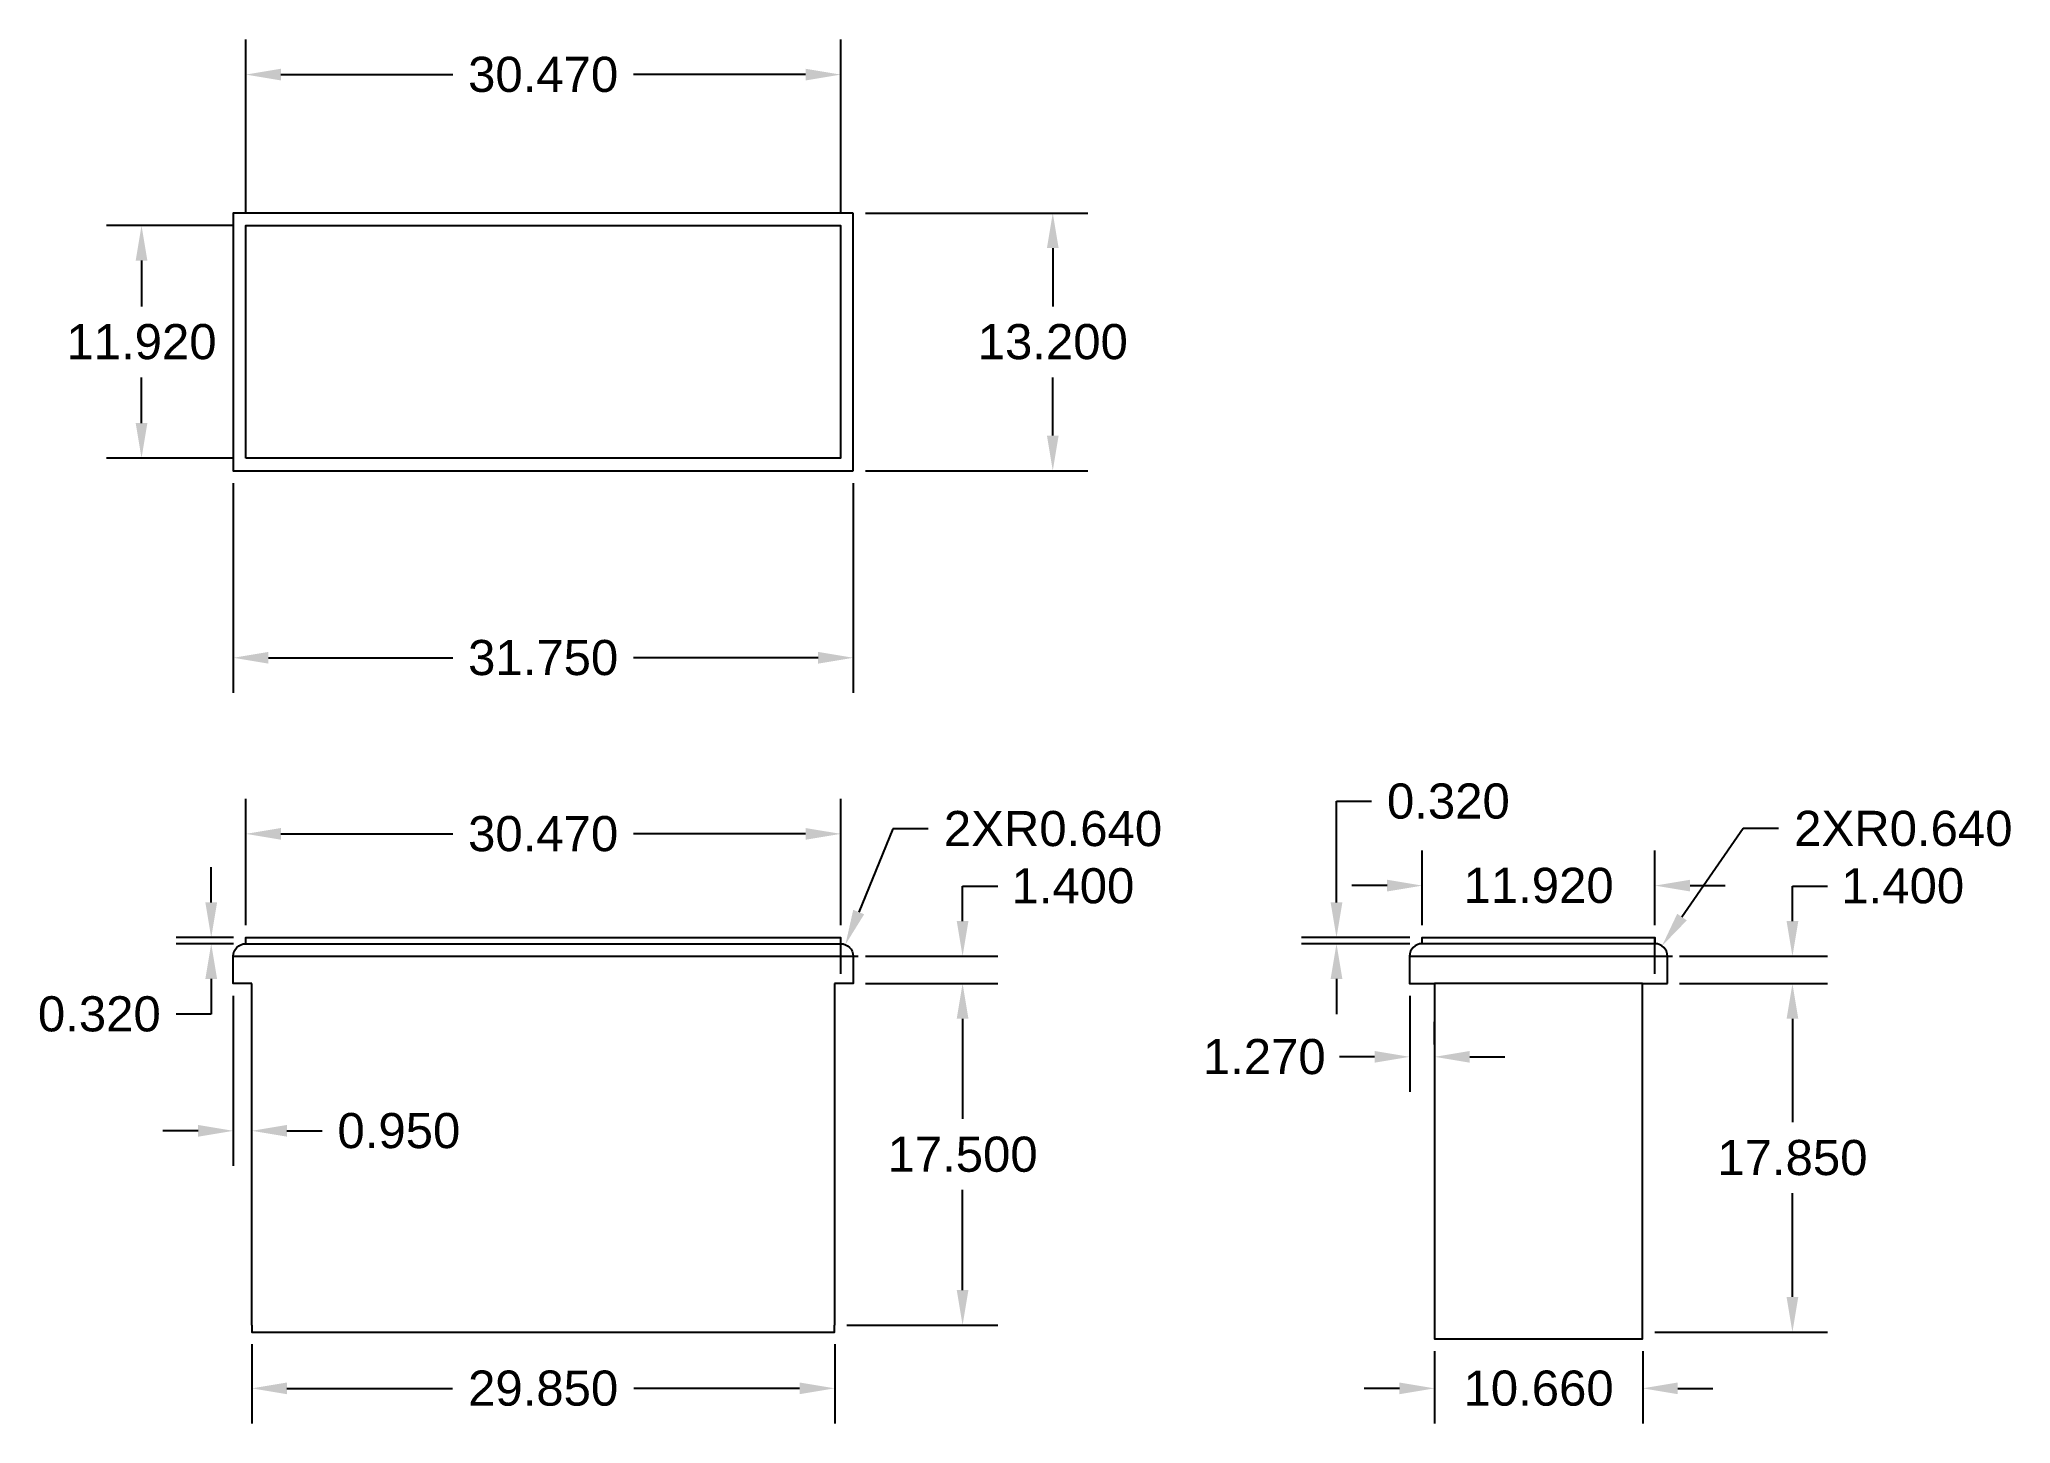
# Model space of a CAD drawing. Header units: millimetres. Extents: x 4 to 105, y 6 to 77.
import ezdxf

# ---------------------------------------------------------------- set-up
doc = ezdxf.new("R2010")
doc.units = ezdxf.units.MM
doc.layers.add('Contur', color=4, linetype='Continuous')
doc.layers.add('Cote', color=3, linetype='Continuous')
doc.styles.get("Standard").update_dxf_attribs({"font": 'Arial.ttf'})
doc.dimstyles.get("Standard").update_dxf_attribs({"dimscale": 10, "dimtxt": 0.18, "dimasz": 0.18, "dimexe": 0.18, "dimexo": 0.0625, "dimgap": 0.09, "dimtad": 0, "dimtih": 1, "dimtoh": 1, "dimdec": 3, "dimzin": 0, "dimdsep": 46, "dimtxsty": 'Standard', "dimcen": 0.09, "dimadec": 0, "dimazin": 0, "dimtfac": 1, "dimtdec": 3, "dimtofl": 0, "dimtmove": 0, "dimatfit": 3, "dimfxl": 1, "dimtolj": 1, "dimtzin": 0, "dimarcsym": 0})

# ---------------------------------------------------------------- blocks, each defined once
blk = doc.blocks.new('*D2')
at = {"layer": 'Cote', "color": 0, "lineweight": -2, "transparency": 16777216}
for p, q in [((15.04, 10.08), (15.04, 6.02)), ((44.89, 10.08), (44.89, 6.02)), ((16.84, 7.82), (25.31, 7.82)), ((43.09, 7.82), (34.61, 7.82))]:
    blk.add_line(p, q, dxfattribs=at)
at = {"layer": 'Cote', "color": 0, "transparency": 16777216}
for points in [[(16.84, 8.12), (16.84, 7.52), (15.04, 7.82)], [(43.09, 8.12), (43.09, 7.52), (44.89, 7.82)]]:
    blk.add_solid(points, dxfattribs=at)
at = {"layer": 'Defpoints', "color": 0, "transparency": 16777216}
for p in [(15.04, 10.7), (44.89, 10.7), (44.89, 7.82)]:
    blk.add_point(p, dxfattribs=at)
at = {"layer": 'Cote', "color": 0, "transparency": 16777216, "insert": (29.96, 7.82), "char_height": 1.8, "attachment_point": 5}
blk.add_mtext('\\A1;29.850', dxfattribs=at)
blk = doc.blocks.new('*D3')
at = {"layer": 'Cote', "color": 0, "lineweight": -2, "transparency": 16777216}
for p, q in [((75.61, 9.73), (75.61, 6.02)), ((86.27, 9.73), (86.27, 6.02)), ((73.81, 7.82), (72.01, 7.82)), ((88.07, 7.82), (89.87, 7.82))]:
    blk.add_line(p, q, dxfattribs=at)
at = {"layer": 'Cote', "color": 0, "transparency": 16777216}
for points in [[(73.81, 8.12), (73.81, 7.52), (75.61, 7.82)], [(88.07, 8.12), (88.07, 7.52), (86.27, 7.82)]]:
    blk.add_solid(points, dxfattribs=at)
at = {"layer": 'Defpoints', "color": 0, "transparency": 16777216}
for p in [(75.61, 10.35), (86.27, 10.35), (86.27, 7.82)]:
    blk.add_point(p, dxfattribs=at)
at = {"layer": 'Cote', "color": 0, "transparency": 16777216, "insert": (80.94, 7.82), "char_height": 1.8, "attachment_point": 5}
blk.add_mtext('\\A1;10.660', dxfattribs=at)
blk = doc.blocks.new('*D4')
at = {"layer": 'Cote', "color": 0, "lineweight": -2, "transparency": 16777216}
for p, q in [((88.16, 28.55), (95.74, 28.55)), ((93.94, 26.75), (93.94, 21.45)), ((93.94, 12.5), (93.94, 17.81)), ((86.89, 10.7), (95.74, 10.7))]:
    blk.add_line(p, q, dxfattribs=at)
at = {"layer": 'Cote', "color": 0, "transparency": 16777216}
for points in [[(93.64, 26.75), (94.24, 26.75), (93.94, 28.55)], [(93.64, 12.5), (94.24, 12.5), (93.94, 10.7)]]:
    blk.add_solid(points, dxfattribs=at)
at = {"layer": 'Defpoints', "color": 0, "transparency": 16777216}
for p in [(87.54, 28.55), (93.94, 28.55), (86.27, 10.7)]:
    blk.add_point(p, dxfattribs=at)
at = {"layer": 'Cote', "color": 0, "transparency": 16777216, "insert": (93.94, 19.63), "char_height": 1.8, "attachment_point": 5}
blk.add_mtext('\\A1;17.850', dxfattribs=at)
blk = doc.blocks.new('*D5')
at = {"layer": 'Cote', "color": 0, "lineweight": -2, "transparency": 16777216}
for p, q in [((93.94, 31.75), (93.94, 33.55)), ((93.94, 33.55), (95.74, 33.55)), ((88.16, 29.95), (95.74, 29.95)), ((88.16, 28.55), (95.74, 28.55)), ((93.94, 26.75), (93.94, 24.95))]:
    blk.add_line(p, q, dxfattribs=at)
at = {"layer": 'Cote', "color": 0, "transparency": 16777216}
for points in [[(93.64, 31.75), (94.24, 31.75), (93.94, 29.95)], [(93.64, 26.75), (94.24, 26.75), (93.94, 28.55)]]:
    blk.add_solid(points, dxfattribs=at)
at = {"layer": 'Defpoints', "color": 0, "transparency": 16777216}
for p in [(87.54, 29.95), (93.94, 29.95), (87.54, 28.55)]:
    blk.add_point(p, dxfattribs=at)
at = {"layer": 'Cote', "color": 0, "transparency": 16777216, "insert": (99.59, 33.55), "char_height": 1.8, "attachment_point": 5}
blk.add_mtext('\\A1;1.400', dxfattribs=at)
blk = doc.blocks.new('*D6')
at = {"layer": 'Cote', "color": 0, "lineweight": -2, "transparency": 16777216}
for p, q in [((91.42, 36.49), (88.28, 31.96)), ((93.22, 36.49), (91.42, 36.49)), ((86.9, 29.05), (86.9, 30.85)), ((86, 29.95), (87.8, 29.95))]:
    blk.add_line(p, q, dxfattribs=at)
at = {"layer": 'Cote', "color": 0, "transparency": 16777216}
blk.add_solid([(88.04, 32.13), (88.53, 31.79), (87.26, 30.48)], dxfattribs=at)
at = {"layer": 'Defpoints', "color": 0, "transparency": 16777216}
for p in [(87.26, 30.48), (86.9, 29.95)]:
    blk.add_point(p, dxfattribs=at)
at = {"layer": 'Cote', "color": 0, "transparency": 16777216, "insert": (99.62, 36.49), "char_height": 1.8, "attachment_point": 5}
blk.add_mtext('\\A1;2XR0.640', dxfattribs=at)
blk = doc.blocks.new('*D7')
at = {"layer": 'Cote', "color": 0, "lineweight": -2, "transparency": 16777216}
for p, q in [((70.59, 32.71), (70.59, 37.89)), ((70.59, 37.89), (72.39, 37.89)), ((74.35, 30.91), (68.79, 30.91)), ((74.35, 30.59), (68.79, 30.59)), ((70.59, 28.79), (70.59, 26.99))]:
    blk.add_line(p, q, dxfattribs=at)
at = {"layer": 'Cote', "color": 0, "transparency": 16777216}
for points in [[(70.29, 32.71), (70.89, 32.71), (70.59, 30.91)], [(70.29, 28.79), (70.89, 28.79), (70.59, 30.59)]]:
    blk.add_solid(points, dxfattribs=at)
at = {"layer": 'Defpoints', "color": 0, "transparency": 16777216}
for p in [(70.59, 30.91), (74.98, 30.91), (74.98, 30.59)]:
    blk.add_point(p, dxfattribs=at)
at = {"layer": 'Cote', "color": 0, "transparency": 16777216, "insert": (76.32, 37.89), "char_height": 1.8, "attachment_point": 5}
blk.add_mtext('\\A1;0.320', dxfattribs=at)
blk = doc.blocks.new('*D8')
at = {"layer": 'Cote', "color": 0, "lineweight": -2, "transparency": 16777216}
for p, q in [((74.98, 31.54), (74.98, 35.37)), ((86.9, 31.54), (86.9, 35.37)), ((73.18, 33.57), (71.38, 33.57)), ((88.7, 33.57), (90.5, 33.57))]:
    blk.add_line(p, q, dxfattribs=at)
at = {"layer": 'Cote', "color": 0, "transparency": 16777216}
for points in [[(73.18, 33.87), (73.18, 33.27), (74.98, 33.57)], [(88.7, 33.87), (88.7, 33.27), (86.9, 33.57)]]:
    blk.add_solid(points, dxfattribs=at)
at = {"layer": 'Defpoints', "color": 0, "transparency": 16777216}
for p in [(86.9, 33.57), (74.98, 30.91), (86.9, 30.91)]:
    blk.add_point(p, dxfattribs=at)
at = {"layer": 'Cote', "color": 0, "transparency": 16777216, "insert": (80.94, 33.57), "char_height": 1.8, "attachment_point": 5}
blk.add_mtext('\\A1;11.920', dxfattribs=at)
blk = doc.blocks.new('*D9')
at = {"layer": 'Cote', "color": 0, "lineweight": -2, "transparency": 16777216}
for p, q in [((74.34, 27.93), (74.34, 23)), ((75.61, 25.43), (75.61, 26.6)), ((72.54, 24.8), (70.74, 24.8)), ((77.41, 24.8), (79.21, 24.8))]:
    blk.add_line(p, q, dxfattribs=at)
at = {"layer": 'Cote', "color": 0, "transparency": 16777216}
for points in [[(72.54, 25.1), (72.54, 24.5), (74.34, 24.8)], [(77.41, 25.1), (77.41, 24.5), (75.61, 24.8)]]:
    blk.add_solid(points, dxfattribs=at)
at = {"layer": 'Defpoints', "color": 0, "transparency": 16777216}
for p in [(74.34, 28.55), (74.34, 24.8), (75.61, 24.8)]:
    blk.add_point(p, dxfattribs=at)
at = {"layer": 'Cote', "color": 0, "transparency": 16777216, "insert": (66.89, 24.8), "char_height": 1.8, "attachment_point": 5}
blk.add_mtext('\\A1;1.270', dxfattribs=at)
blk = doc.blocks.new('*D10')
at = {"layer": 'Cote', "color": 0, "lineweight": -2, "transparency": 16777216}
for p, q in [((46.46, 28.55), (53.24, 28.55)), ((51.44, 26.75), (51.44, 21.62)), ((51.44, 12.85), (51.44, 17.99)), ((45.51, 11.05), (53.24, 11.05))]:
    blk.add_line(p, q, dxfattribs=at)
at = {"layer": 'Cote', "color": 0, "transparency": 16777216}
for points in [[(51.14, 26.75), (51.74, 26.75), (51.44, 28.55)], [(51.14, 12.85), (51.74, 12.85), (51.44, 11.05)]]:
    blk.add_solid(points, dxfattribs=at)
at = {"layer": 'Defpoints', "color": 0, "transparency": 16777216}
for p in [(45.84, 28.55), (44.89, 11.05), (51.44, 11.05)]:
    blk.add_point(p, dxfattribs=at)
at = {"layer": 'Cote', "color": 0, "transparency": 16777216, "insert": (51.44, 19.8), "char_height": 1.8, "attachment_point": 5}
blk.add_mtext('\\A1;17.500', dxfattribs=at)
blk = doc.blocks.new('*D11')
at = {"layer": 'Cote', "color": 0, "lineweight": -2, "transparency": 16777216}
for p, q in [((51.44, 31.75), (51.44, 33.55)), ((51.44, 33.55), (53.24, 33.55)), ((46.46, 29.95), (53.24, 29.95)), ((46.46, 28.55), (53.24, 28.55)), ((51.44, 26.75), (51.44, 24.95))]:
    blk.add_line(p, q, dxfattribs=at)
at = {"layer": 'Cote', "color": 0, "transparency": 16777216}
for points in [[(51.14, 31.75), (51.74, 31.75), (51.44, 29.95)], [(51.14, 26.75), (51.74, 26.75), (51.44, 28.55)]]:
    blk.add_solid(points, dxfattribs=at)
at = {"layer": 'Defpoints', "color": 0, "transparency": 16777216}
for p in [(45.84, 29.95), (51.44, 29.95), (45.84, 28.55)]:
    blk.add_point(p, dxfattribs=at)
at = {"layer": 'Cote', "color": 0, "transparency": 16777216, "insert": (57.09, 33.55), "char_height": 1.8, "attachment_point": 5}
blk.add_mtext('\\A1;1.400', dxfattribs=at)
blk = doc.blocks.new('*D12')
at = {"layer": 'Cote', "color": 0, "lineweight": -2, "transparency": 16777216}
for p, q in [((47.87, 36.48), (46.12, 32.21)), ((49.67, 36.48), (47.87, 36.48)), ((45.2, 29.05), (45.2, 30.85)), ((44.3, 29.95), (46.1, 29.95))]:
    blk.add_line(p, q, dxfattribs=at)
at = {"layer": 'Cote', "color": 0, "transparency": 16777216}
blk.add_solid([(45.84, 32.33), (46.4, 32.1), (45.44, 30.55)], dxfattribs=at)
at = {"layer": 'Defpoints', "color": 0, "transparency": 16777216}
for p in [(45.44, 30.55), (45.2, 29.95)]:
    blk.add_point(p, dxfattribs=at)
at = {"layer": 'Cote', "color": 0, "transparency": 16777216, "insert": (56.07, 36.48), "char_height": 1.8, "attachment_point": 5}
blk.add_mtext('\\A1;2XR0.640', dxfattribs=at)
blk = doc.blocks.new('*D13')
at = {"layer": 'Cote', "color": 0, "lineweight": -2, "transparency": 16777216}
for p, q in [((14.73, 31.54), (14.73, 38.02)), ((45.2, 31.54), (45.2, 38.02)), ((16.53, 36.22), (25.33, 36.22)), ((43.4, 36.22), (34.59, 36.22))]:
    blk.add_line(p, q, dxfattribs=at)
at = {"layer": 'Cote', "color": 0, "transparency": 16777216}
for points in [[(16.53, 36.52), (16.53, 35.92), (14.73, 36.22)], [(43.4, 36.52), (43.4, 35.92), (45.2, 36.22)]]:
    blk.add_solid(points, dxfattribs=at)
at = {"layer": 'Defpoints', "color": 0, "transparency": 16777216}
for p in [(45.2, 36.22), (14.73, 30.91), (45.2, 30.91)]:
    blk.add_point(p, dxfattribs=at)
at = {"layer": 'Cote', "color": 0, "transparency": 16777216, "insert": (29.96, 36.22), "char_height": 1.8, "attachment_point": 5}
blk.add_mtext('\\A1;30.470', dxfattribs=at)
blk = doc.blocks.new('*D14')
at = {"layer": 'Cote', "color": 0, "lineweight": -2, "transparency": 16777216}
for p, q in [((12.96, 32.71), (12.96, 34.51)), ((14.1, 30.91), (11.16, 30.91)), ((14.1, 30.59), (11.16, 30.59)), ((12.96, 28.79), (12.96, 26.99)), ((12.96, 26.99), (11.16, 26.99))]:
    blk.add_line(p, q, dxfattribs=at)
at = {"layer": 'Cote', "color": 0, "transparency": 16777216}
for points in [[(12.66, 32.71), (13.26, 32.71), (12.96, 30.91)], [(12.66, 28.79), (13.26, 28.79), (12.96, 30.59)]]:
    blk.add_solid(points, dxfattribs=at)
at = {"layer": 'Defpoints', "color": 0, "transparency": 16777216}
for p in [(12.96, 30.59), (14.73, 30.91), (14.73, 30.59)]:
    blk.add_point(p, dxfattribs=at)
at = {"layer": 'Cote', "color": 0, "transparency": 16777216, "insert": (7.23, 26.99), "char_height": 1.8, "attachment_point": 5}
blk.add_mtext('\\A1;0.320', dxfattribs=at)
blk = doc.blocks.new('*D15')
at = {"layer": 'Cote', "color": 0, "lineweight": -2, "transparency": 16777216}
for p, q in [((14.09, 27.93), (14.09, 19.21)), ((15.04, 21.64), (15.04, 22.81)), ((12.29, 21.01), (10.49, 21.01)), ((16.84, 21.01), (18.64, 21.01))]:
    blk.add_line(p, q, dxfattribs=at)
at = {"layer": 'Cote', "color": 0, "transparency": 16777216}
for points in [[(12.29, 21.31), (12.29, 20.71), (14.09, 21.01)], [(16.84, 21.31), (16.84, 20.71), (15.04, 21.01)]]:
    blk.add_solid(points, dxfattribs=at)
at = {"layer": 'Defpoints', "color": 0, "transparency": 16777216}
for p in [(14.09, 28.55), (15.04, 21.01), (15.04, 21.01)]:
    blk.add_point(p, dxfattribs=at)
at = {"layer": 'Cote', "color": 0, "transparency": 16777216, "insert": (22.57, 21.01), "char_height": 1.8, "attachment_point": 5}
blk.add_mtext('\\A1;0.950', dxfattribs=at)
blk = doc.blocks.new('*D16')
at = {"layer": 'Cote', "color": 0, "lineweight": -2, "transparency": 16777216}
for p, q in [((14.09, 54.19), (14.09, 43.44)), ((45.84, 54.19), (45.84, 43.44)), ((15.89, 45.24), (25.33, 45.24)), ((44.04, 45.24), (34.59, 45.24))]:
    blk.add_line(p, q, dxfattribs=at)
at = {"layer": 'Cote', "color": 0, "transparency": 16777216}
for points in [[(15.89, 45.54), (15.89, 44.94), (14.09, 45.24)], [(44.04, 45.54), (44.04, 44.94), (45.84, 45.24)]]:
    blk.add_solid(points, dxfattribs=at)
at = {"layer": 'Defpoints', "color": 0, "transparency": 16777216}
for p in [(14.09, 54.82), (45.84, 54.82), (14.09, 45.24)]:
    blk.add_point(p, dxfattribs=at)
at = {"layer": 'Cote', "color": 0, "transparency": 16777216, "insert": (29.96, 45.24), "char_height": 1.8, "attachment_point": 5}
blk.add_mtext('\\A1;31.750', dxfattribs=at)
blk = doc.blocks.new('*D17')
at = {"layer": 'Cote', "color": 0, "lineweight": -2, "transparency": 16777216}
for p, q in [((46.46, 68.02), (57.86, 68.02)), ((56.06, 66.22), (56.06, 63.24)), ((56.06, 56.62), (56.06, 59.6)), ((46.46, 54.82), (57.86, 54.82))]:
    blk.add_line(p, q, dxfattribs=at)
at = {"layer": 'Cote', "color": 0, "transparency": 16777216}
for points in [[(55.76, 66.22), (56.36, 66.22), (56.06, 68.02)], [(55.76, 56.62), (56.36, 56.62), (56.06, 54.82)]]:
    blk.add_solid(points, dxfattribs=at)
at = {"layer": 'Defpoints', "color": 0, "transparency": 16777216}
for p in [(45.84, 68.02), (56.06, 68.02), (45.84, 54.82)]:
    blk.add_point(p, dxfattribs=at)
at = {"layer": 'Cote', "color": 0, "transparency": 16777216, "insert": (56.06, 61.42), "char_height": 1.8, "attachment_point": 5}
blk.add_mtext('\\A1;13.200', dxfattribs=at)
blk = doc.blocks.new('*D18')
at = {"layer": 'Cote', "color": 0, "lineweight": -2, "transparency": 16777216}
for p, q in [((14.73, 68), (14.73, 76.91)), ((45.2, 68), (45.2, 76.91)), ((16.53, 75.11), (25.33, 75.11)), ((43.4, 75.11), (34.59, 75.11))]:
    blk.add_line(p, q, dxfattribs=at)
at = {"layer": 'Cote', "color": 0, "transparency": 16777216}
for points in [[(16.53, 75.41), (16.53, 74.81), (14.73, 75.11)], [(43.4, 75.41), (43.4, 74.81), (45.2, 75.11)]]:
    blk.add_solid(points, dxfattribs=at)
at = {"layer": 'Defpoints', "color": 0, "transparency": 16777216}
for p in [(45.2, 75.11), (14.73, 67.38), (45.2, 67.38)]:
    blk.add_point(p, dxfattribs=at)
at = {"layer": 'Cote', "color": 0, "transparency": 16777216, "insert": (29.96, 75.11), "char_height": 1.8, "attachment_point": 5}
blk.add_mtext('\\A1;30.470', dxfattribs=at)
blk = doc.blocks.new('*D19')
at = {"layer": 'Cote', "color": 0, "lineweight": -2, "transparency": 16777216}
for p, q in [((14.1, 67.38), (7.59, 67.38)), ((9.39, 65.58), (9.39, 63.24)), ((9.39, 57.26), (9.39, 59.6)), ((14.1, 55.46), (7.59, 55.46))]:
    blk.add_line(p, q, dxfattribs=at)
at = {"layer": 'Cote', "color": 0, "transparency": 16777216}
for points in [[(9.09, 65.58), (9.69, 65.58), (9.39, 67.38)], [(9.09, 57.26), (9.69, 57.26), (9.39, 55.46)]]:
    blk.add_solid(points, dxfattribs=at)
at = {"layer": 'Defpoints', "color": 0, "transparency": 16777216}
for p in [(14.73, 67.38), (9.39, 55.46), (14.73, 55.46)]:
    blk.add_point(p, dxfattribs=at)
at = {"layer": 'Cote', "color": 0, "transparency": 16777216, "insert": (9.39, 61.42), "char_height": 1.8, "attachment_point": 5}
blk.add_mtext('\\A1;11.920', dxfattribs=at)

msp = doc.modelspace()

# ---------------------------------------------------------------- linework, layer by layer
at = {"layer": 'Contur'}
msp.add_line((74.3356, 29.9549), (87.5356, 29.9549), dxfattribs=at)
for points in [[(45.8355, 68.0191), (14.0855, 68.0191), (14.0855, 54.8191), (45.8355, 54.8191)], [(45.8355, 54.8191), (45.8355, 68.0191)], [(14.7255, 55.4591), (14.7255, 67.3791), (45.1955, 67.3791), (45.1955, 55.4591), (14.7255, 55.4591)], [(14.7255, 30.5949), (14.7255, 30.9149), (45.1955, 30.9149), (45.1955, 30.5949)], [(14.7255, 30.5949), (45.1955, 30.5949)], [(74.9756, 30.5949), (74.9756, 30.9149), (86.8956, 30.9149), (86.8956, 30.5949)], [(15.0355, 28.5549), (14.0855, 28.5549), (14.0855, 29.9549), (15.0355, 29.9549), (44.8855, 29.9549), (45.8355, 29.9549), (45.8355, 28.5549), (44.8855, 28.5549)], [(15.0355, 11.0549), (15.0355, 28.5549)], [(44.8855, 28.5549), (44.8855, 11.0549)], [(86.2656, 10.7049), (86.2656, 28.5549), (75.6056, 28.5549), (75.6056, 10.7049)], [(86.2656, 28.5549), (87.5356, 28.5549)], [(15.0355, 11.0549), (15.0355, 10.7049), (44.8855, 10.7049), (44.8855, 11.0549)], [(75.6056, 10.7049), (75.6056, 10.3549), (86.2656, 10.3549), (86.2656, 10.7049)]]:
    msp.add_lwpolyline(points, dxfattribs=at)
for points in [[(14.0855, 29.9549), (14.0855, 29.9549, -0.41421356), (14.7255, 30.5949), (14.7255, 30.5949)], [(45.1955, 30.5949, -0.41421356), (45.8355, 29.9549), (45.8355, 29.9549)], [(87.5356, 28.5549), (87.5356, 29.9549), (87.5356, 29.9549, 0.41421356), (86.8956, 30.5949), (86.2656, 30.5949), (75.6056, 30.5949), (74.9756, 30.5949, 0.41421356), (74.3356, 29.9549), (74.3356, 28.5549), (75.6056, 28.5549)]]:
    msp.add_lwpolyline(points, format="xyb", dxfattribs=at)

# ---------------------------------------------------------------- dimensions: what is measured, and where the dimension line sits
at = {"layer": 'Cote'}
for base, p1, p2, picture, middle in [((45.1955, 75.1118), (14.7255, 67.3791), (45.1955, 67.3791), '*D18', (29.9605, 75.1118)), ((14.0855, 45.245), (45.8355, 54.8191), (14.0855, 54.8191), '*D16', (29.9605, 45.245)), ((45.1955, 36.2194), (14.7255, 30.9149), (45.1955, 30.9149), '*D13', (29.9605, 36.2194)), ((86.8956, 33.5703), (74.9756, 30.9149), (86.8956, 30.9149), '*D8', (80.9356, 33.5703)), ((15.0355, 21.015), (14.0855, 28.5549), (15.0355, 21.015), '*D15', (22.5695, 21.015)), ((74.3356, 24.8002), (75.6056, 24.8002), (74.3356, 28.5549), '*D9', (66.8863, 24.8002)), ((44.8855, 7.8153), (15.0355, 10.7049), (44.8855, 10.7049), '*D2', (29.9605, 7.8153)), ((86.2656, 7.8153), (75.6056, 10.3549), (86.2656, 10.3549), '*D3', (80.9356, 7.8153))]:
    dim = msp.add_linear_dim(base=base, p1=p1, p2=p2, dimstyle='Standard', dxfattribs=at)
    dim.commit()
    dim.dimension.update_dxf_attribs({"geometry": picture, "text_midpoint": middle})
for base, p1, p2, picture, middle in [((56.0571, 68.0191), (45.8355, 54.8191), (45.8355, 68.0191), '*D17', (56.0571, 61.4191)), ((9.3929, 55.4591), (14.7255, 67.3791), (14.7255, 55.4591), '*D19', (9.3929, 61.4191)), ((12.9625, 30.5949), (14.7255, 30.9149), (14.7255, 30.5949), '*D14', (7.2285, 26.9949)), ((51.4365, 29.9549), (45.8355, 28.5549), (45.8355, 29.9549), '*D11', (57.0858, 33.5549)), ((93.9426, 29.9549), (87.5356, 28.5549), (87.5356, 29.9549), '*D5', (99.5919, 33.5549)), ((51.4365, 11.0549), (45.8355, 28.5549), (44.8855, 11.0549), '*D10', (51.4365, 19.8049)), ((93.9426, 28.5549), (86.2656, 10.7049), (87.5356, 28.5549), '*D4', (93.9426, 19.6299))]:
    dim = msp.add_linear_dim(base=base, p1=p1, p2=p2, angle=90, dimstyle='Standard', dxfattribs=at)
    dim.commit()
    dim.dimension.update_dxf_attribs({"geometry": picture, "text_midpoint": middle})
dim = msp.add_linear_dim(base=(70.5897, 30.9149), p1=(74.9756, 30.5949), p2=(74.9756, 30.9149), angle=90, dimstyle='Standard', dxfattribs=at)
dim.commit()
dim.dimension.update_dxf_attribs({"geometry": '*D7', "text_midpoint": (76.3236, 37.8872), "dimtype": 160})
for center, mpoint, picture, middle in [((45.1955, 29.9549), (45.4384, 30.547), '*D12', (56.0652, 36.4751)), ((86.8956, 29.9549), (87.26, 30.481), '*D6', (99.6186, 36.4916))]:
    dim = msp.add_radius_dim(center=center, mpoint=mpoint, text='2X<>', dimstyle='Standard', dxfattribs=at)
    dim.commit()
    dim.dimension.update_dxf_attribs({"geometry": picture, "text_midpoint": middle, "dimtype": 164})

doc.saveas('drawing.dxf')
